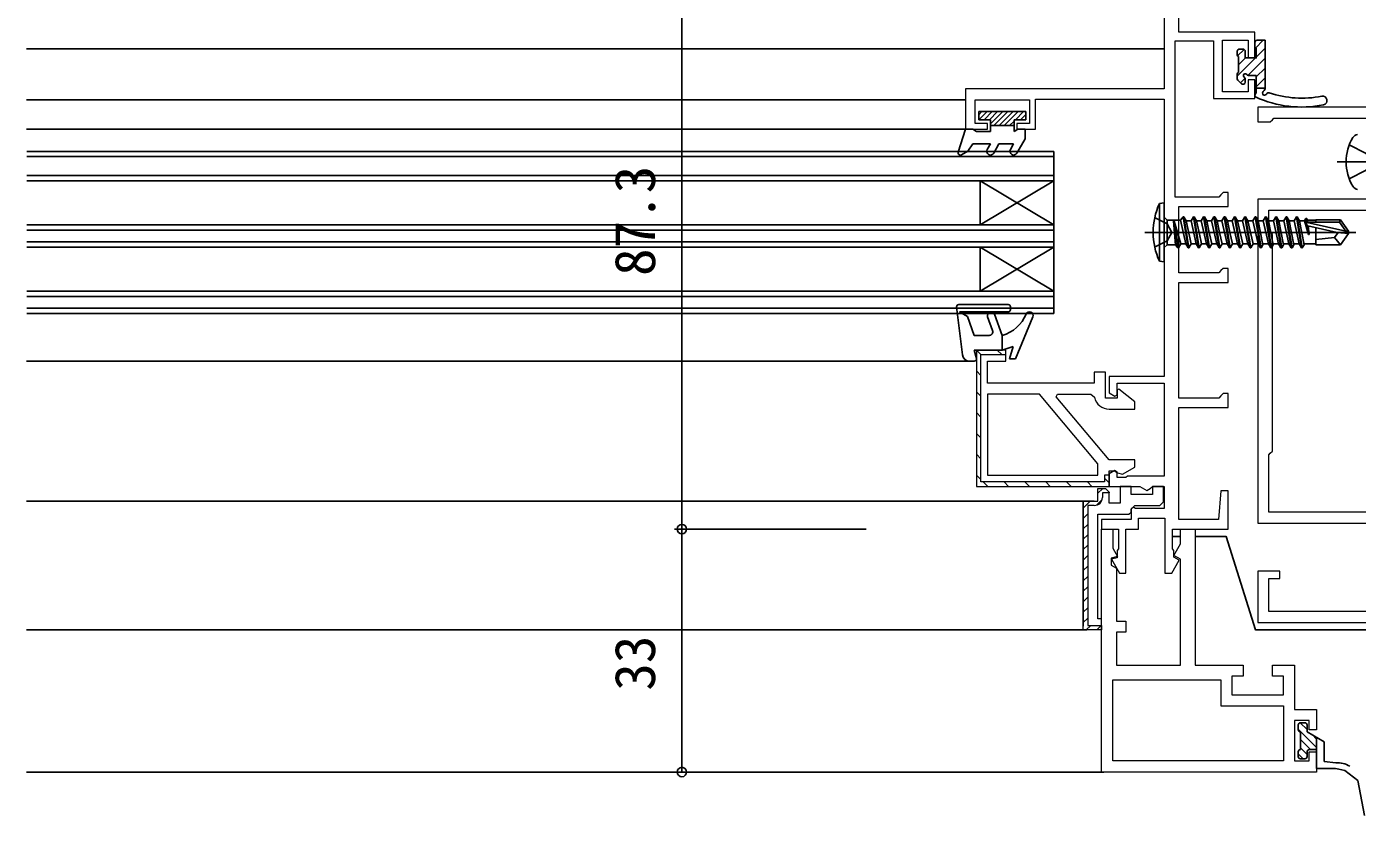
# Model space of a CAD drawing. Units: millimetres, scale not verified. Extents: x -437 to 438, y -281 to 279.
# Drawn here: x 161 to 341.7, y -168.9 to -61.8 of the extents above; entities that cross this region are included whole.
import ezdxf
from ezdxf.enums import TextEntityAlignment as Align

# ---------------------------------------------------------------- set-up
doc = ezdxf.new("R2010")
doc.units = ezdxf.units.MM
doc.header["$LTSCALE"] = 2
doc.layers.add('0-2_YKK_11', color=211, linetype='Continuous', lineweight=18)
for name, color, linetype in [('0-3_YKK_12', 2, 'Continuous'), ('0-4_YKK_13', 4, 'Continuous'), ('0-6_YKK_D', 6, 'Continuous')]:
    doc.layers.add(name, color=color, linetype=linetype)
doc.styles.add('ＭＳ ゴシック', font='')
doc.styles.get('ＭＳ ゴシック').set_extended_font_data('MS Gothic')

msp = doc.modelspace()

# ---------------------------------------------------------------- linework, layer by layer
at = {"layer": '0-2_YKK_11'}
for p, q in [((290.146, -105.844), (290.6, -106.297)), ((292.828, -105.697), (293.428, -106.297)), ((290, -108.526), (290.6, -109.126)), ((290, -111.354), (290.6, -111.954)), ((290, -114.183), (290.6, -114.783)), ((290, -117.011), (290.6, -117.611)), ((290, -119.84), (290.6, -120.44)), ((290, -122.668), (290.608, -123.276)), ((290.922, -123.59), (291.529, -124.197)), ((293.758, -123.597), (294.358, -124.197)), ((296.586, -123.597), (297.186, -124.197)), ((299.415, -123.597), (300.015, -124.197)), ((302.243, -123.597), (302.843, -124.197)), ((305.072, -123.597), (305.672, -124.197)), ((307.14, -124.497), (306.5, -125.138)), ((307.4, -123.097), (307.911, -123.609)), ((305.44, -126.197), (304.5, -127.138)), ((307.06, -125.992), (306.295, -126.757)), ((308, -125.052), (307.955, -125.097)), ((305.1, -127.952), (304.5, -128.552)), ((310.7, -127.997), (311, -127.697)), ((305.1, -129.366), (304.5, -129.966)), ((305.1, -130.78), (304.5, -131.38)), ((305.1, -132.195), (304.5, -132.795)), ((305.1, -133.609), (304.5, -134.209)), ((305.1, -135.023), (304.5, -135.623)), ((305.1, -136.437), (304.5, -137.037)), ((305.1, -137.851), (304.5, -138.451)), ((305.1, -139.266), (304.5, -139.866)), ((305.1, -140.68), (304.5, -141.28)), ((305.1, -142.094), (304.5, -142.694)), ((305.511, -143.097), (304.918, -143.691)), ((306.925, -143.097), (306.325, -143.697)), ((336.2, -162.997), (307, -162.997))]:
    msp.add_line(p, q, dxfattribs=at)
for points in [[(326.901, -70.597), (323.401, -70.597), (323.401, -63.597), (326.901, -63.597), (326.901, -65.997), (327.801, -65.997), (327.801, -62.497), (317.501, -62.497), (317.501, -42.697), (315.501, -42.697), (315.501, -70.197), (288.501, -70.197), (288.501, -75.697), (291.501, -75.697), (291.501, -74.897), (289.801, -74.897), (289.801, -71.697), (297.201, -71.697), (297.201, -74.897), (295.501, -74.897), (295.501, -75.697), (298.001, -75.697), (298.001, -71.597), (315.501, -71.597)], [(315.601, -135.997), (316.526, -135.997), (317.547, -134.228), (316.801, -133.797), (316.801, -132.897), (316.601, -132.697), (316.601, -129.997), (324.201, -129.997), (324.201, -124.797), (323.201, -124.797), (322.86, -128.697), (317.501, -128.697), (317.501, -113.497), (324.201, -113.497), (324.201, -111.597), (323.501, -111.597), (323.201, -111.897), (322.901, -112.197), (317.501, -112.197), (317.501, -96.497), (324.201, -96.497), (324.201, -94.597), (323.501, -94.597), (323.201, -94.897), (322.901, -95.197), (317.501, -95.197), (317.501, -86.197), (324.201, -86.197), (324.201, -84.297), (323.501, -84.297), (323.201, -84.597), (322.901, -84.897), (317.001, -84.897), (317.001, -63.697), (322.201, -63.697), (322.201, -71.497), (327.801, -71.497), (327.801, -68.997), (326.901, -68.997), (326.901, -70.597)], [(315.501, -71.597), (315.501, -109.297), (308.001, -109.297), (308.001, -111.482), (308.801, -111.944), (309.101, -111.771), (309.101, -110.197), (315.501, -110.197), (315.501, -122.797), (310.501, -122.797), (310.301, -122.997), (309.101, -122.997), (309.101, -122.224), (308.801, -122.051), (308.001, -122.513), (308.001, -124.197), (312.181, -124.197), (313.151, -124.757), (313.601, -124.497), (313.901, -124.197), (315.501, -124.197), (315.501, -127.197), (311.601, -127.197), (311.361, -127.077), (311.001, -127.197), (311.001, -128.697), (307.001, -128.697), (307.001, -129.997), (309.301, -129.997), (309.301, -132.697), (309.101, -132.897), (309.101, -133.897), (308.346, -134.1), (309.441, -135.997), (310.301, -135.997), (310.301, -129.997), (312.001, -129.997), (312.001, -128.497), (315.601, -128.497), (315.601, -135.997)], [(290, -105.697), (290, -124.197), (308, -124.197), (308, -122.097), (308.734, -122.097), (309.167, -122.347), (309.846, -122.533), (311.5, -121.597), (311.5, -120.597), (308, -120.597), (300.823, -112.044), (300.984, -111.697), (305.551, -111.697), (306.04, -112.097)], [(308, -113.697), (311.5, -113.697), (311.5, -112.697), (309.344, -110.976), (309.1, -111.094), (309.1, -112.197), (307.5, -112.197), (307.5, -108.697), (306, -108.697), (306, -110.197), (291.5, -110.197), (291.5, -107.197), (294, -107.197), (294, -105.697), (290, -105.697), (290, -124.197), (308, -124.197), (308, -122.697), (307.4, -122.697), (307.4, -123.597), (290.6, -123.597), (290.6, -106.297), (294, -106.297), (294, -105.697), (290, -105.697)], [(306, -126.797), (305.1, -126.797), (305.1, -143.097), (307, -143.097), (307, -143.697), (304.5, -143.697), (304.5, -126.197), (306.5, -126.197), (306.5, -124.497), (307.5, -124.497), (308, -124.997)], [(315.4, -126.297), (315.4, -124.197), (313.9, -124.197), (313.9, -125.297), (311, -125.297), (311, -124.197), (309.5, -124.197), (309.5, -126.497), (308, -126.497), (308, -124.997), (308, -125.097), (307.1, -125.097), (307.1, -125.697)], [(306, -126.197), (304.5, -126.197), (304.5, -143.197)], [(311.5, -126.797), (314.9, -126.797), (315.4, -126.297)], [(307, -143.397), (307, -142.197), (306.5, -142.197), (306.5, -127.997), (310.7, -127.997)], [(311, -127.697), (311, -127.297), (311.5, -126.797)], [(307, -162.997), (307, -129.997), (308.5, -129.997), (308.5, -132.597), (309.155, -133.732), (308.3, -133.962), (308.3, -134.897), (309, -135.302), (309, -142.497), (310.3, -142.497), (310.3, -143.997), (309, -143.997), (309, -148.497), (317.7, -148.497), (317.7, -134.098), (316.79, -133.573), (317.7, -131.997), (317.7, -129.997), (319.7, -129.997), (319.7, -148.497), (326.2, -148.497), (326.2, -149.997), (324.7, -149.997), (324.7, -152.497), (331.7, -152.497), (331.7, -149.997), (330.2, -149.997), (330.2, -148.497), (333.2, -148.497), (333.2, -154.497), (336.2, -154.497), (336.2, -157.247), (335.2, -157.247), (335.2, -155.997), (333.2, -155.997), (333.2, -161.497), (335.2, -161.497), (335.2, -160.247), (336.2, -160.247), (336.2, -162.997)]]:
    msp.add_lwpolyline(points, dxfattribs=at)
at = {"layer": '0-2_YKK_11', "color": 4}
for points in [[(353.203, -72.7), (328.203, -72.7), (328.203, -74.7), (329.903, -74.7), (330.203, -74.4), (330.403, -74.2), (345.203, -74.2)], [(345.203, -141.2), (329.703, -141.2), (329.703, -136.7), (331.203, -136.7), (331.203, -135.7), (328.203, -135.7), (328.203, -142.7), (353.203, -142.7)]]:
    msp.add_lwpolyline(points, dxfattribs=at)
at = {"layer": '0-2_YKK_11', "color": 1}
msp.add_lwpolyline([(328.203, -85.2), (328.203, -129.2), (345.203, -129.2), (345.203, -127.7), (329.703, -127.7), (329.703, -119.9), (329.903, -119.7), (330.203, -119.4), (330.203, -90), (329.903, -89.7), (329.703, -89.5), (329.703, -86.7), (345.203, -86.7), (345.203, -75.2), (343.703, -75.2), (343.703, -79.529), (343.846, -79.721), (343.846, -80.679), (343.703, -80.871), (343.703, -85.2)], close=True, dxfattribs=at)
at = {"layer": '0-2_YKK_11'}
for points in [[(291.5, -122.697), (306.5, -122.697), (306.5, -121.143), (298.574, -111.697), (291.5, -111.697)], [(331.7, -161.497), (308.5, -161.497), (308.5, -150.497), (323.2, -150.497), (323.2, -153.997), (331.7, -153.997)]]:
    msp.add_lwpolyline(points, close=True, dxfattribs=at)
for centre, radius, start, end in [((308, -111.697), 2, 191.53697, 269.99999), ((306, -125.697), 1.1, 270.00001, 359.99999)]:
    msp.add_arc(centre, radius, start, end, dxfattribs=at)
at = {"layer": '0-3_YKK_12'}
for p, q in [((315.51, -64.773), (161, -64.773)), ((288.501, -71.697), (161, -71.697)), ((288.801, -75.697), (161, -75.697)), ((161.009, -78.697), (300.5, -78.697)), ((300.5, -79.397), (161.009, -79.397)), ((300.5, -78.697), (300.5, -81.697)), ((161.009, -81.997), (300.5, -81.997)), ((300.5, -82.697), (161.009, -82.697)), ((290.5, -88.684), (290.5, -82.684)), ((300.5, -88.684), (290.5, -82.684)), ((300.5, -82.684), (290.5, -88.684)), ((300.5, -97.697), (300.5, -81.697)), ((161.009, -88.697), (300.5, -88.697)), ((300.5, -89.397), (161.009, -89.397)), ((161.009, -90.997), (300.5, -90.997)), ((300.5, -91.697), (161.009, -91.697)), ((290.5, -97.697), (290.5, -91.697)), ((300.5, -97.697), (290.5, -91.697)), ((300.5, -91.697), (290.5, -97.697)), ((161.009, -97.697), (300.5, -97.697)), ((300.5, -98.397), (161.009, -98.397)), ((300.5, -97.697), (300.5, -100.697)), ((161.009, -99.997), (300.5, -99.997)), ((300.5, -100.697), (161.009, -100.697)), ((289.085, -107.197), (161, -107.197)), ((305, -126.197), (161, -126.197)), ((305, -143.697), (161, -143.697)), ((307.3, -162.997), (161, -162.997))]:
    msp.add_line(p, q, dxfattribs=at)
at = {"layer": '0-4_YKK_13'}
for p, q in [((326.358, -64.84), (325.46, -65.737)), ((326.203, -64.797), (325.703, -64.797)), ((327.803, -63.897), (327.803, -64.497)), ((328.944, -63.6), (327.886, -64.659)), ((329.203, -64.688), (328.003, -65.888)), ((325.403, -65.097), (325.403, -65.597)), ((327.894, -65.997), (325.403, -68.488)), ((325.603, -65.797), (325.603, -67.997)), ((326.547, -65.997), (325.603, -66.941)), ((329.203, -66.035), (326.86, -68.378)), ((325.403, -68.197), (325.403, -68.797)), ((329.203, -67.382), (328.003, -68.582)), ((325.491, -69.009), (325.991, -69.509)), ((326.485, -68.754), (325.86, -69.378)), ((326.503, -69.297), (326.503, -68.858)), ((329.203, -68.729), (328.003, -69.929)), ((329.203, -70.097), (328.003, -70.097)), ((329.203, -70.076), (329.182, -70.097)), ((290.304, -73.297), (296.704, -73.297)), ((290.304, -74.397), (290.304, -73.297)), ((290.732, -73.297), (290.304, -73.726)), ((291.44, -73.297), (290.34, -74.397)), ((292.147, -73.297), (291.047, -74.397)), ((292.854, -73.297), (291.754, -74.397)), ((293.561, -73.297), (291.904, -74.955)), ((294.268, -73.297), (292.368, -75.197)), ((294.975, -73.297), (293.075, -75.197)), ((295.682, -73.297), (293.782, -75.197)), ((296.389, -73.297), (295.289, -74.397)), ((296.704, -73.69), (295.996, -74.397)), ((296.704, -73.297), (296.704, -74.397)), ((288.504, -75.697), (287.518, -78.807)), ((288.504, -75.697), (289.504, -75.697)), ((289.504, -75.697), (290.023, -75.997)), ((290.304, -74.397), (291.904, -74.397)), ((291.904, -74.397), (291.904, -75.997)), ((291.904, -75.197), (295.104, -75.197)), ((295.104, -74.583), (294.489, -75.197)), ((295.104, -74.397), (295.104, -75.997)), ((295.104, -74.397), (296.704, -74.397)), ((295.623, -75.697), (295.104, -75.997)), ((295.623, -75.697), (296.604, -75.697)), ((296.604, -75.697), (296.604, -76.997)), ((289.504, -77.697), (288.804, -78.666)), ((289.504, -77.697), (291.904, -77.697)), ((290.023, -75.997), (291.904, -75.997)), ((291.904, -77.697), (291.471, -78.447)), ((292.337, -78.947), (293.058, -77.697)), ((293.058, -77.697), (295.045, -77.697)), ((295.045, -77.697), (294.612, -78.447)), ((295.478, -78.947), (296.604, -76.997)), ((287.954, -79.157), (288.804, -78.666)), ((339.004, -80.124), (357.314, -80.124)), ((315.503, -85.7), (314.85, -85.778)), ((314.85, -85.778), (314.85, -93.622)), ((315.503, -93.7), (315.503, -85.7)), ((314.192, -87.7), (315.906, -88.555)), ((315.503, -87.625), (315.903, -88.025)), ((317.707, -88.025), (315.903, -88.025)), ((315.906, -88.555), (316.515, -89.7)), ((316.753, -88.2), (317.047, -91.375)), ((316.753, -88.2), (316.853, -88.2)), ((317.353, -91.8), (316.753, -88.2)), ((317.771, -91.25), (316.853, -88.2)), ((316.853, -88.2), (317.453, -91.8)), ((317.707, -88.025), (318.053, -87.6)), ((317.707, -88.025), (318.436, -91.25)), ((318.053, -87.6), (318.153, -87.6)), ((318.753, -91.8), (318.053, -87.6)), ((318.153, -87.6), (318.471, -88.15)), ((318.471, -88.15), (319.136, -88.15)), ((318.471, -88.15), (319.171, -91.25)), ((319.453, -87.6), (319.136, -88.15)), ((319.136, -88.15), (319.836, -91.25)), ((319.136, -88.15), (319.836, -91.25)), ((319.453, -87.6), (319.553, -87.6)), ((320.153, -91.8), (319.453, -87.6)), ((319.553, -87.6), (319.871, -88.15)), ((319.553, -87.6), (320.253, -91.8)), ((319.871, -88.15), (320.536, -88.15)), ((319.871, -88.15), (320.221, -89.7)), ((320.853, -87.6), (320.536, -88.15)), ((320.536, -88.15), (321.236, -91.25)), ((320.853, -87.6), (320.953, -87.6)), ((321.553, -91.8), (320.853, -87.6)), ((320.953, -87.6), (321.653, -91.8)), ((321.271, -88.15), (321.621, -89.7)), ((322.253, -87.6), (321.936, -88.15)), ((321.936, -88.15), (322.636, -91.25)), ((322.253, -87.6), (322.353, -87.6)), ((322.953, -91.8), (322.253, -87.6)), ((322.353, -87.6), (322.671, -88.15)), ((322.671, -88.15), (323.021, -89.7)), ((322.671, -88.15), (323.336, -88.15)), ((323.653, -87.6), (323.336, -88.15)), ((323.336, -88.15), (324.036, -91.25)), ((324.353, -91.8), (323.653, -87.6)), ((323.653, -87.6), (323.753, -87.6)), ((323.753, -87.6), (324.071, -88.15)), ((323.753, -87.6), (324.453, -91.8)), ((324.071, -88.15), (324.736, -88.15)), ((324.071, -88.15), (324.421, -89.7)), ((325.053, -87.6), (324.736, -88.15)), ((324.736, -88.15), (325.436, -91.25)), ((325.053, -87.6), (325.153, -87.6)), ((325.753, -91.8), (325.053, -87.6)), ((325.471, -88.15), (326.136, -88.15)), ((326.453, -87.6), (326.136, -88.15)), ((326.136, -88.15), (326.836, -91.25)), ((327.153, -91.8), (326.453, -87.6)), ((326.453, -87.6), (326.553, -87.6)), ((326.553, -87.6), (327.253, -91.8)), ((326.871, -88.15), (327.221, -89.7)), ((327.853, -87.6), (327.536, -88.15)), ((327.536, -88.15), (328.236, -91.25)), ((327.853, -87.6), (327.953, -87.6)), ((328.553, -91.8), (327.853, -87.6)), ((327.953, -87.6), (328.271, -88.15)), ((327.953, -87.6), (328.653, -91.8)), ((328.271, -88.15), (328.896, -91.38)), ((328.271, -88.15), (328.936, -88.15)), ((329.253, -87.6), (328.936, -88.15)), ((328.936, -88.15), (329.636, -91.25)), ((329.253, -87.6), (329.353, -87.6)), ((329.953, -91.8), (329.253, -87.6)), ((329.353, -87.6), (329.671, -88.15)), ((329.353, -87.6), (330.053, -91.8)), ((329.671, -88.15), (330.296, -91.38)), ((329.671, -88.15), (330.336, -88.15)), ((330.653, -87.6), (330.336, -88.15)), ((330.336, -88.15), (331.036, -91.25)), ((330.653, -87.6), (330.753, -87.6)), ((331.353, -91.8), (330.653, -87.6)), ((330.753, -87.6), (331.071, -88.15)), ((330.753, -87.6), (331.453, -91.8)), ((331.071, -88.15), (331.696, -91.38)), ((331.071, -88.15), (331.736, -88.15)), ((332.053, -87.6), (331.736, -88.15)), ((331.736, -88.15), (332.436, -91.25)), ((332.053, -87.6), (332.153, -87.6)), ((332.753, -91.8), (332.053, -87.6)), ((332.153, -87.6), (332.471, -88.15)), ((332.153, -87.6), (332.853, -91.8)), ((332.471, -88.15), (333.096, -91.38)), ((332.471, -88.15), (333.136, -88.15)), ((333.453, -87.6), (333.136, -88.15)), ((333.136, -88.15), (333.836, -91.25)), ((333.453, -87.6), (333.553, -87.6)), ((334.153, -91.8), (333.453, -87.6)), ((333.553, -87.6), (333.871, -88.15)), ((333.553, -87.6), (334.253, -91.8)), ((333.871, -88.15), (334.496, -91.38)), ((333.871, -88.15), (334.536, -88.15)), ((334.841, -88.417), (334.738, -87.8)), ((334.893, -88.357), (340.141, -89.55)), ((336.103, -88.02), (334.965, -88.02)), ((335.051, -88.3), (339.298, -88.3)), ((336.103, -88), (339.458, -88)), ((336.103, -88), (336.103, -88.3)), ((339.458, -88), (339.298, -88.3)), ((339.298, -88.3), (340.141, -89.55)), ((339.458, -88), (340.503, -89.55)), ((312.848, -89.7), (341.54, -89.7)), ((320.221, -89.7), (320.571, -91.25)), ((321.621, -89.7), (321.971, -91.25)), ((323.021, -89.7), (323.371, -91.25)), ((324.421, -89.7), (324.771, -91.25)), ((325.821, -89.7), (326.171, -91.25)), ((327.221, -89.7), (327.571, -91.25)), ((335.104, -90), (334.894, -88.741)), ((334.996, -88.79), (338.997, -89.7)), ((335.003, -88.792), (335.204, -90)), ((335.06, -88.805), (335.204, -90)), ((335.104, -90), (335.204, -90)), ((336.103, -89.042), (336.103, -91.4)), ((339.104, -89.7), (338.603, -90.4)), ((338.997, -89.7), (340.503, -89.85)), ((338.997, -89.7), (340.503, -89.7)), ((339.458, -91.4), (340.503, -89.85)), ((340.141, -89.55), (340.503, -89.55)), ((340.503, -89.85), (340.503, -89.55)), ((317.353, -91.8), (317.453, -91.8)), ((317.353, -91.8), (317.453, -91.8)), ((317.453, -91.8), (317.771, -91.25)), ((317.771, -91.25), (318.436, -91.25)), ((318.753, -91.8), (318.436, -91.25)), ((318.753, -91.8), (318.853, -91.8)), ((319.171, -91.25), (319.836, -91.25)), ((320.153, -91.8), (319.836, -91.25)), ((320.153, -91.8), (320.253, -91.8)), ((320.253, -91.8), (320.571, -91.25)), ((320.571, -91.25), (321.236, -91.25)), ((321.553, -91.8), (321.236, -91.25)), ((321.553, -91.8), (321.653, -91.8)), ((321.653, -91.8), (321.971, -91.25)), ((321.971, -91.25), (322.636, -91.25)), ((322.953, -91.8), (322.636, -91.25)), ((322.953, -91.8), (323.053, -91.8)), ((323.371, -91.25), (324.036, -91.25)), ((324.353, -91.8), (324.036, -91.25)), ((324.353, -91.8), (324.453, -91.8)), ((324.453, -91.8), (324.771, -91.25)), ((324.771, -91.25), (325.436, -91.25)), ((325.753, -91.8), (325.436, -91.25)), ((325.753, -91.8), (325.853, -91.8)), ((326.171, -91.25), (326.836, -91.25)), ((327.153, -91.8), (326.836, -91.25)), ((327.153, -91.8), (327.253, -91.8)), ((327.253, -91.8), (327.571, -91.25)), ((327.571, -91.25), (328.236, -91.25)), ((328.553, -91.8), (328.236, -91.25)), ((328.553, -91.8), (328.653, -91.8)), ((328.653, -91.8), (328.896, -91.38)), ((328.871, -91.25), (329.636, -91.25)), ((329.953, -91.8), (329.636, -91.25)), ((330.271, -91.25), (331.036, -91.25)), ((331.353, -91.8), (331.036, -91.25)), ((331.671, -91.25), (332.436, -91.25)), ((332.753, -91.8), (332.436, -91.25)), ((333.071, -91.25), (333.836, -91.25)), ((334.153, -91.8), (333.836, -91.25)), ((334.471, -91.25), (336.103, -91.25)), ((338.603, -90.4), (336.103, -90.65)), ((336.103, -91.4), (339.458, -91.4)), ((338.603, -90.4), (339.458, -91.4)), ((315.503, -93.7), (314.85, -93.622)), ((287.302, -99.834), (288.093, -106.318)), ((294.3, -99.497), (287.6, -99.497)), ((287.685, -100.497), (288.761, -101.119)), ((287.685, -100.497), (294.3, -100.497)), ((288.761, -101.119), (289.7, -103.697)), ((291.515, -101.168), (292.192, -103.026)), ((293.5, -103.697), (292.455, -100.826)), ((294.6, -100.197), (294.6, -99.797)), ((295.3, -106.897), (297.662, -101.189)), ((289.7, -103.697), (291.722, -103.697)), ((293.5, -103.697), (293.5, -105.697)), ((289.7, -105.697), (293.5, -105.697)), ((289.7, -105.697), (289.99, -106.822)), ((293.5, -105.697), (295, -105.197)), ((294.5, -106.897), (295, -105.197)), ((289.085, -107.197), (289.7, -107.197)), ((295.3, -106.897), (294.5, -106.897)), ((317.7, -130.997), (316.599, -130.997)), ((333.7, -156.597), (333.7, -157.247)), ((336.2, -159.661), (333.7, -157.161)), ((334.9, -157.238), (333.962, -156.3)), ((334.6, -156.297), (334, -156.297)), ((334.9, -156.597), (334.9, -157.547)), ((334, -159.947), (334, -157.547)), ((335.364, -159.947), (334, -158.583)), ((337.2, -158.875), (334.9, -157.547)), ((336.2, -158.538), (335.631, -157.969)), ((336.2, -158.298), (336.2, -162.497)), ((337.2, -161.569), (337.2, -158.875)), ((333.7, -160.247), (333.7, -160.897)), ((334.369, -161.197), (333.7, -160.529)), ((334.9, -160.606), (334, -159.706)), ((334.9, -160.247), (334.9, -160.897)), ((335.2, -159.947), (336.2, -159.947)), ((334.6, -161.197), (334, -161.197)), ((338.339, -162.497), (336.2, -162.497)), ((337.2, -161.569), (338.814, -161.742))]:
    msp.add_line(p, q, dxfattribs=at)
for points in [[(328.003, -64.697), (328.003, -65.997), (326.503, -65.997), (326.503, -65.097)], [(329.203, -70.162), (329.203, -63.597), (328.103, -63.597)], [(326.964, -68.397), (328.003, -68.397), (328.003, -70.814)], [(340.625, -77.824), (342.941, -78.979), (343.55, -80.124)], [(340.625, -82.424), (342.941, -81.269), (343.55, -80.124)], [(315.503, -91.775), (315.903, -91.375), (315.903, -88.025)], [(318.153, -87.6), (318.853, -91.8), (319.171, -91.25)], [(320.953, -87.6), (321.271, -88.15), (321.936, -88.15)], [(322.353, -87.6), (323.053, -91.8), (323.371, -91.25)], [(325.153, -87.6), (325.471, -88.15), (325.821, -89.7)], [(325.153, -87.6), (325.853, -91.8), (326.171, -91.25)], [(326.553, -87.6), (326.871, -88.15), (327.536, -88.15)], [(334.738, -87.8), (334.536, -88.15), (335.104, -90)], [(334.738, -87.8), (334.838, -87.8), (334.927, -88.334)], [(334.838, -87.8), (334.965, -88.02), (334.999, -88.3)], [(314.192, -91.7), (315.906, -90.845), (316.515, -89.7)], [(317.353, -91.8), (317.047, -91.375), (315.903, -91.375)], [(329.953, -91.8), (330.053, -91.8), (330.296, -91.38)], [(331.353, -91.8), (331.453, -91.8), (331.696, -91.38)], [(332.753, -91.8), (332.853, -91.8), (333.096, -91.38)], [(334.153, -91.8), (334.253, -91.8), (334.496, -91.38)], [(343.2, -143.697), (327.894, -143.697), (323.894, -130.997), (319.7, -130.997)], [(340.029, -162.797), (341.801, -164.171), (342.7, -168.888)]]:
    msp.add_lwpolyline(points, dxfattribs=at)
for centre, radius, start, end in [((325.703, -65.097), 0.3, 90, 180), ((326.203, -65.097), 0.3, 0, 90), ((328.103, -63.897), 0.3, 90, 180), ((328.003, -64.497), 0.2, 180, 270), ((325.603, -65.597), 0.2, 180, 270), ((325.603, -68.197), 0.2, 90, 180), ((326.503, -68.397), 0.25, 33.05573, 236.94427), ((326.203, -68.858), 0.3, 0, 56.94427), ((326.964, -68.097), 0.3, 213.05573, 270), ((325.703, -68.797), 0.3, 180, 225), ((326.203, -69.297), 0.3, 225, 0), ((329.259, -70.765), 0.4, 120.56082, 228.87006), ((328.903, -70.162), 0.3, 300.56082, 0), ((328.103, -71.097), 0.3, 109.47122, 223.83303), ((334.159, -57.679), 15, 245.28349, 281.43642), ((329.07, -70.673), 0.4, 259.44188, 329.45144), ((329.672, -71.029), 0.3, 71.30797, 149.45144), ((334.191, -57.672), 13.8, 251.30797, 281.30573), ((337.014, -71.793), 0.6, 281.43642, 101.30573), ((346.704, -80.124), 6.5, 149.36409, 210.63591), ((341.886, -77.271), 0.9, 100, 149.36409), ((287.804, -78.897), 0.3, 162.41011, 300.00424), ((291.904, -78.697), 0.5, 150.00001, 330.00001), ((295.045, -78.697), 0.5, 150.00001, 330.00001), ((341.886, -82.978), 0.9, 210.63591, 260), ((323.503, -89.7), 9.5, 155.61796, 204.38204), ((335.051, -88.548), 0.248, 90, 257.19096), ((287.6, -99.797), 0.3, 90, 186.9513), ((291.985, -100.997), 0.5, 20, 200), ((292.119, -98.892), 5, 286.03395, 337.49174), ((294.3, -99.797), 0.3, 0, 90), ((294.3, -100.197), 0.3, 270, 0), ((297.2, -100.997), 0.5, 337.52282, 157.49174), ((291.722, -103.197), 0.5, 270, 20), ((289.085, -106.197), 1, 186.9513, 270), ((289.7, -106.897), 0.3, 270, 14.47751), ((334, -156.597), 0.3, 89.99973, 180), ((334.6, -156.597), 0.3, 0, 89.99973), ((334, -157.247), 0.3, 180, 269.99973), ((334, -160.247), 0.3, 89.99973, 180), ((335.2, -160.247), 0.3, 90, 180), ((334, -160.897), 0.3, 180, 270.00005), ((334.6, -160.897), 0.3, 270.00005, 0), ((337.798, -170.453), 7.974, 73.75578, 86.11442), ((339.011, -164.915), 3.178, 58.09093, 93.55428)]:
    msp.add_arc(centre, radius, start, end, dxfattribs=at)
at = {"layer": '0-6_YKK_D'}
for p, q in [((250, -42.697), (250, -129.997)), ((275, -129.997), (249, -129.997)), ((250, -129.997), (250, -162.997)), ((275, -162.997), (249, -162.997))]:
    msp.add_line(p, q, dxfattribs=at)
for centre in [(250, -129.997), (250, -129.997), (250, -162.997)]:
    msp.add_circle(centre, 0.637, dxfattribs=at)

# ---------------------------------------------------------------- texts
at = {"layer": '0-6_YKK_D', "style": 'ＭＳ ゴシック'}
for s, p in [('87.3', (248, -95.616)), ('33', (248, -151.952))]:
    msp.add_text(s, height=5.499, rotation=90, dxfattribs=at).set_placement(p, align=Align.BOTTOM_LEFT)

doc.saveas('drawing.dxf')
